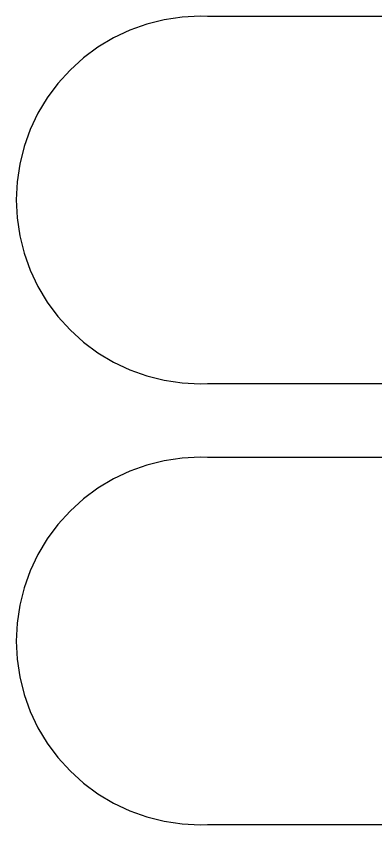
# Model space of a CAD drawing. Extents: x 0.5 to 47.5, y 0.5 to 53.5.
# Drawn here: x 0.5 to 5.39, y 0.5 to 11.5 of the extents above; entities that cross this region are included whole.
import ezdxf

# ---------------------------------------------------------------- set-up
doc = ezdxf.new("R2010")
doc.units = 0

msp = doc.modelspace()

# ---------------------------------------------------------------- linework, layer by layer
for p, q in [((2.51228, 11.452), (2.27429, 11.3923)), ((2.75496, 11.488), (2.51228, 11.452)), ((3, 11.5), (2.75496, 11.488)), ((3.10187, 11.495), (3, 11.5)), ((8.89813, 11.495), (3.10187, 11.495)), ((2.27429, 11.3923), (2.0433, 11.3097)), ((2.0433, 11.3097), (1.82152, 11.2048)), ((1.82152, 11.2048), (1.61108, 11.0787)), ((1.61108, 11.0787), (1.41403, 10.9325)), ((1.41403, 10.9325), (1.23224, 10.7678)), ((1.23224, 10.7678), (1.06747, 10.586)), ((1.06747, 10.586), (0.92134, 10.3889)), ((0.92134, 10.3889), (0.79521, 10.1785)), ((0.79521, 10.1785), (0.69031, 9.9567)), ((0.69031, 9.9567), (0.60765, 9.72571)), ((0.60765, 9.72571), (0.54805, 9.48772)), ((0.54805, 9.48772), (0.51204, 9.24504)), ((0.51204, 9.24504), (0.5, 9)), ((0.5, 9), (0.51204, 8.75496)), ((0.51204, 8.75496), (0.54805, 8.51228)), ((0.54805, 8.51228), (0.60765, 8.27429)), ((0.60765, 8.27429), (0.69031, 8.0433)), ((0.69031, 8.0433), (0.79521, 7.82152)), ((0.79521, 7.82152), (0.92134, 7.61108)), ((0.92134, 7.61108), (1.06747, 7.41403)), ((1.06747, 7.41403), (1.23224, 7.23224)), ((1.23224, 7.23224), (1.41403, 7.06747)), ((1.41403, 7.06747), (1.61108, 6.92134)), ((1.61108, 6.92134), (1.82152, 6.79521)), ((1.82152, 6.79521), (2.0433, 6.69031)), ((2.0433, 6.69031), (2.27429, 6.60765)), ((2.27429, 6.60765), (2.51228, 6.54805)), ((2.51228, 6.54805), (2.75496, 6.51204)), ((2.75496, 6.51204), (3, 6.5)), ((3, 6.5), (3.10187, 6.505)), ((3.10187, 6.505), (8.89813, 6.505)), ((3, 5.5), (2.75496, 5.48796)), ((3.10187, 5.495), (3, 5.5)), ((2.27429, 5.39235), (2.0433, 5.30969)), ((2.51228, 5.45195), (2.27429, 5.39235)), ((2.75496, 5.48796), (2.51228, 5.45195)), ((8.89813, 5.495), (3.10187, 5.495)), ((2.0433, 5.30969), (1.82152, 5.20479)), ((1.82152, 5.20479), (1.61108, 5.07866)), ((1.61108, 5.07866), (1.41403, 4.93253)), ((1.41403, 4.93253), (1.23224, 4.76776)), ((1.23224, 4.76776), (1.06747, 4.58597)), ((1.06747, 4.58597), (0.92134, 4.38892)), ((0.92134, 4.38892), (0.79521, 4.17848)), ((0.79521, 4.17848), (0.69031, 3.9567)), ((0.69031, 3.9567), (0.60765, 3.72571)), ((0.60765, 3.72571), (0.54805, 3.48772)), ((0.54805, 3.48772), (0.51204, 3.24504)), ((0.51204, 3.24504), (0.5, 3)), ((0.5, 3), (0.51204, 2.75496)), ((0.51204, 2.75496), (0.54805, 2.51228)), ((0.54805, 2.51228), (0.60765, 2.27429)), ((0.60765, 2.27429), (0.69031, 2.0433)), ((0.69031, 2.0433), (0.79521, 1.82152)), ((0.79521, 1.82152), (0.92134, 1.61108)), ((0.92134, 1.61108), (1.06747, 1.41403)), ((1.06747, 1.41403), (1.23224, 1.23224)), ((1.23224, 1.23224), (1.41403, 1.06747)), ((1.41403, 1.06747), (1.61108, 0.92134)), ((1.61108, 0.92134), (1.82152, 0.79521)), ((1.82152, 0.79521), (2.0433, 0.69031)), ((2.0433, 0.69031), (2.27429, 0.60765)), ((2.27429, 0.60765), (2.51228, 0.54805)), ((2.51228, 0.54805), (2.75496, 0.51204)), ((2.75496, 0.51204), (3, 0.5)), ((3, 0.5), (3.10187, 0.50501)), ((3.10187, 0.50501), (8.89813, 0.50501))]:
    msp.add_line(p, q)

doc.saveas('drawing.dxf')
